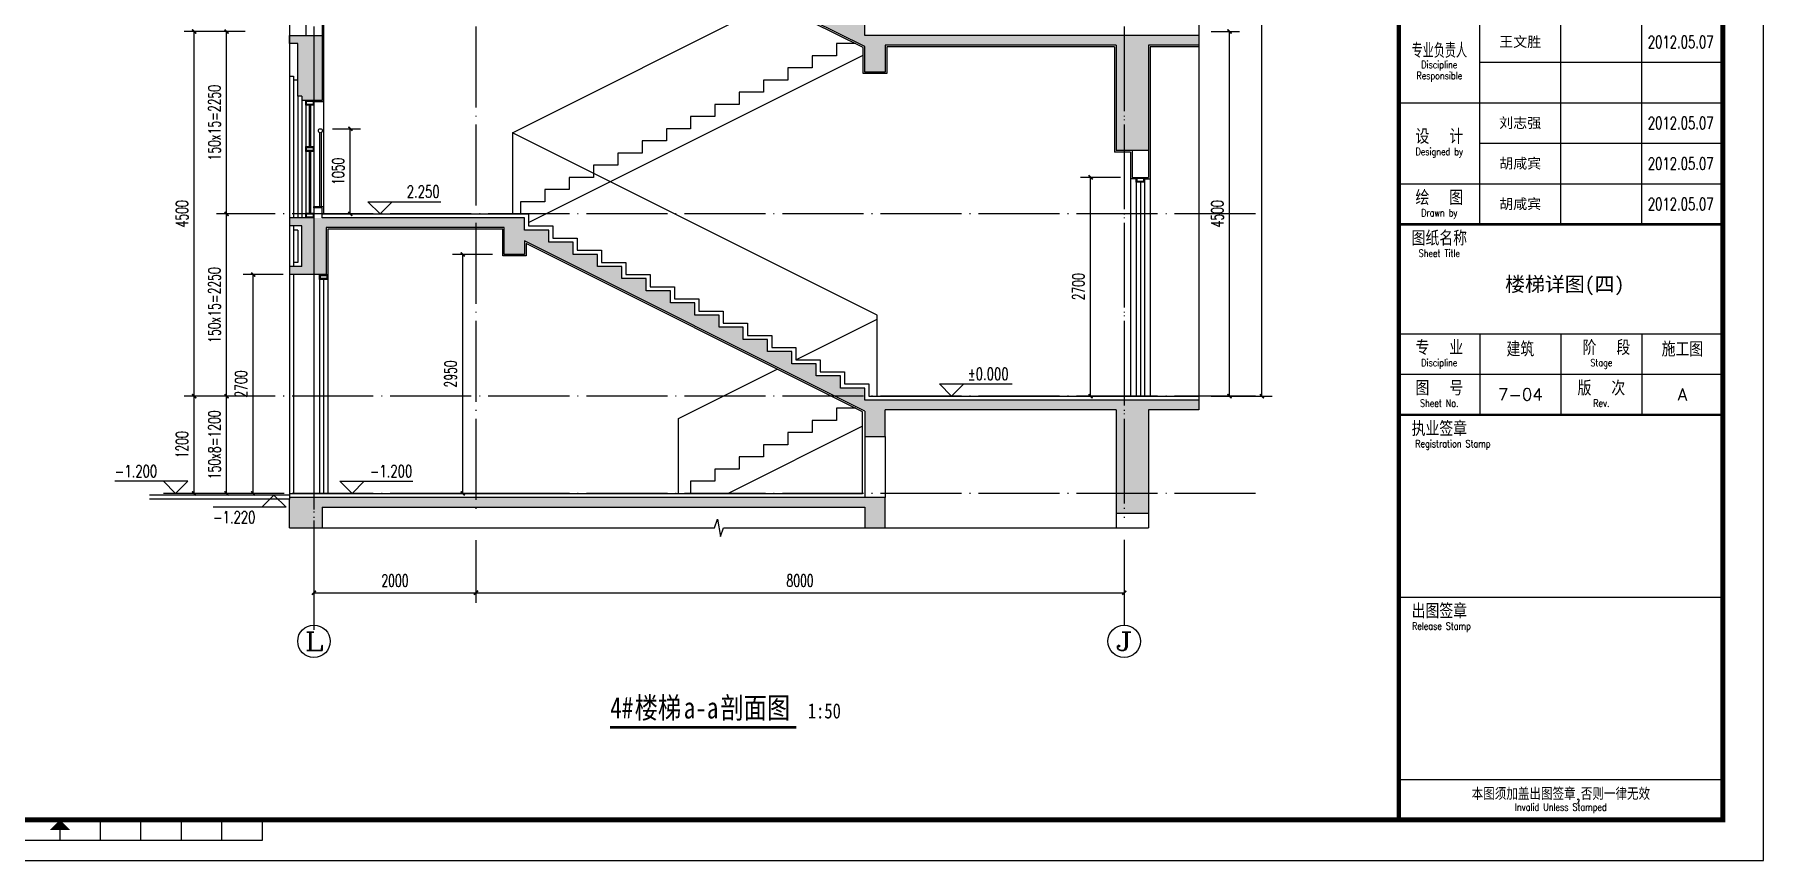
# Model space of a CAD drawing. Extents: x 307762 to 522490, y -326758 to -245675.
# Drawn here: x 501152 to 522490, y -275375 to -265184 of the extents above; entities that cross this region are included whole.
import ezdxf
from ezdxf.enums import TextEntityAlignment as Align

# ---------------------------------------------------------------- set-up
doc = ezdxf.new("R2010")
doc.units = 0
doc.header["$LTSCALE"] = 1000
doc.header["$MEASUREMENT"] = 0
doc.linetypes.add('DOTE', pattern=[2.42, 2, -0.2, 0.02, -0.2])
doc.layers.get('0').update_dxf_attribs({"linetype": 'CONTINUOUS'})
doc.layers.get('Defpoints').update_dxf_attribs({"color": 6, "linetype": 'CONTINUOUS'})
for name, color, linetype in [('A-墙线', 2, 'CONTINUOUS'), ('A-立面看线', 117, 'CONTINUOUS'), ('AXIS', 3, 'CONTINUOUS'), ('AXIS_TEXT', 7, 'CONTINUOUS'), ('DIM_ELEV', 3, 'CONTINUOUS'), ('DIM_SYMB', 3, 'CONTINUOUS'), ('DOTE', 1, 'DOTE'), ('PUB_DIM', 3, 'CONTINUOUS'), ('PUB_HATCH', 250, 'CONTINUOUS'), ('PUB_TEXT', 7, 'CONTINUOUS'), ('STAIR', 4, 'CONTINUOUS'), ('WALL', 2, 'CONTINUOUS'), ('WINDOW', 4, 'CONTINUOUS'), ('图框', 85, 'CONTINUOUS'), ('看线', 87, 'CONTINUOUS'), ('看线1', 7, 'CONTINUOUS'), ('面层', 185, 'CONTINUOUS')]:
    doc.layers.add(name, color=color, linetype=linetype)
doc.styles.add('_TCH_AXIS', font='COMPLEX', dxfattribs={"bigfont": 'GBCBIG'})
doc.styles.add('_TCH_DIM', font='SIMPLEX', dxfattribs={"bigfont": 'GBCBIG'})
doc.styles.add('COMPLEX', font='COMPLEX')
doc.styles.add('DIM_FONT', font='SIMPLEX.shx', dxfattribs={"width": 0.65})
doc.styles.add('HT', font='simhei.ttf', dxfattribs={"width": 0.8})
doc.styles.add('TKZ1_tjhts.shx', font='tjromant.shx', dxfattribs={"bigfont": 'tjhts.shx'})
doc.styles.add('TKZ2_tjkts.shx', font='tjromant.shx', dxfattribs={"bigfont": 'tjkts.shx'})
doc.styles.add('房间名称', font='simhei.ttf', dxfattribs={"width": 0.8})
doc.styles.add('黑体', font='simhei.ttf')
doc.dimstyles.new('DIMN50', dxfattribs={"dimscale": 0.5, "dimtxt": 300, "dimasz": 100, "dimexe": 250, "dimexo": 300, "dimgap": 150, "dimtad": 1, "dimdec": 0, "dimzin": 0, "dimdsep": 46, "dimtxsty": 'DIM_FONT', "dimblk": 'ARCHTICK', "dimcen": 0.09, "dimclrt": 7, "dimazin": 2, "dimtfac": 1, "dimtdec": 0, "dimtix": 1, "dimtmove": 2, "dimatfit": 3, "dimfxl": 0, "dimtolj": 1, "dimtzin": 0, "dimarcsym": 0})

# ---------------------------------------------------------------- blocks, each defined once
blk = doc.blocks.new('TJAD_TK_A1')
for p, q in [((1271.38, 513.45), (1271.38, 643.45)), ((1291.38, 513.45), (1291.38, 633.45)), ((1311.38, 513.45), (1311.38, 633.45)), ((1271.38, 553.45), (1331.38, 553.45)), ((1251.38, 543.45), (1331.38, 543.45)), ((1271.38, 533.45), (1331.38, 533.45)), ((1251.38, 523.45), (1331.38, 523.45)), ((1251.38, 486.45), (1331.38, 486.45)), ((1271.38, 486.45), (1271.38, 466.45)), ((1291.38, 486.45), (1291.38, 466.45)), ((1311.38, 486.45), (1311.38, 466.45)), ((1251.38, 476.45), (1331.38, 476.45)), ((1251.38, 421.45), (1331.38, 421.45)), ((1251.38, 376.45), (1331.38, 376.45))]:
    blk.add_line(p, q)
for points, const_width in [([(1251.38, 940.45), (1251.38, 366.45)], 1), ([(1251.38, 513.45), (1331.38, 513.45)], 0.6), ([(1251.38, 466.45), (1331.38, 466.45)], 0.6)]:
    blk.add_lwpolyline(points, dxfattribs=dict(const_width=const_width))
at = {"layer": '图框'}
for p, q in [((1341.38, 356.45), (1341.38, 950.45)), ((930.88, 361.45), (930.88, 366.45)), ((940.88, 361.45), (940.88, 366.45)), ((950.88, 361.45), (950.88, 366.45)), ((960.88, 361.45), (960.88, 366.45)), ((970.88, 361.45), (970.88, 366.45)), ((870.88, 361.45), (970.88, 361.45)), ((500.38, 356.45), (1341.38, 356.45))]:
    blk.add_line(p, q, dxfattribs=at)
at = {"layer": '图框', "const_width": 1.2}
blk.add_lwpolyline([(1331.38, 940.45), (525.38, 940.45), (525.38, 366.45), (1331.38, 366.45)], close=True, dxfattribs=at)
at = {"layer": '图框', "const_width": 0.3}
blk.add_lwpolyline([(920.88, 363.95), (920.88, 361.45)], dxfattribs=at)
at = {"layer": '图框'}
blk.add_solid([(918.38, 363.95), (923.38, 363.95), (920.88, 366.45)], dxfattribs=at)
at = {"style": 'TKZ2_tjkts.shx', "width": 0.8}
for s, height, p in [('专业负责人', 3.6, (1261.38, 556.33)), ('Responsible', 1.8, (1261.38, 550.15)), ('Discipline', 1.8, (1261.38, 552.87)), ('Designed by', 1.8, (1261.38, 531.4)), ('Drawn by', 1.8, (1261.38, 516.3)), ('Sheet Title', 1.8, (1261.38, 506.3)), ('Discipline', 1.8, (1261.38, 479.3)), ('Stage', 1.8, (1301.38, 479.3)), ('Sheet No.', 1.8, (1261.38, 469.3)), ('Rev.', 1.8, (1301.38, 469.3)), ('Registration Stamp', 1.8, (1264.74, 459.3)), ('Release Stamp', 1.8, (1261.89, 414.3)), ('Invalid Unless Stamped', 1.8, (1291.38, 369.62))]:
    blk.add_text(s, height=height, dxfattribs=at).set_placement(p, align=Align.MIDDLE_CENTER)
at = {"style": 'TKZ2_tjkts.shx'}
for s, height, p in [('设  计', 3.6, (1261.38, 535.1)), ('绘  图', 3.6, (1261.38, 520)), ('图纸名称', 3.6, (1261.38, 510)), ('专  业', 3.6, (1261.38, 483)), (' 阶  段', 3.6, (1301.38, 483)), ('图  号', 3.6, (1261.38, 473)), ('版  次', 3.6, (1301.38, 473)), ('执业签章', 3.6, (1261.38, 463)), ('出图签章', 3.6, (1261.38, 418)), ('本图须加盖出图签章,否则一律无效', 3, (1291.38, 372.88))]:
    blk.add_text(s, height=height, dxfattribs=at).set_placement(p, align=Align.MIDDLE_CENTER)
blk = doc.blocks.new('_ArchTick')
at = {"color": 0, "linetype": 'ByBlock', "const_width": 0.4}
blk.add_lwpolyline([(-0.5, -0.5), (0.5, 0.5)], dxfattribs=at)
blk = doc.blocks.new('*D235')
at = {"layer": 'Defpoints', "color": 0}
for p in [(504678, -266346), (505049, -266346), (504678, -267396)]:
    blk.add_point(p, dxfattribs=at)
at = {"layer": 'PUB_DIM', "color": 0, "lineweight": -2}
for p, q in [((504828, -266346), (505174, -266346)), ((505049, -267396), (505049, -266346)), ((504828, -267396), (505174, -267396))]:
    blk.add_line(p, q, dxfattribs=at)
at = {"layer": 'PUB_DIM', "color": 0, "lineweight": -2, "xscale": 50, "yscale": 50, "zscale": 50}
for p, rotation in [((505049, -266346), 90), ((505049, -267396), 270)]:
    blk.add_blockref('_ArchTick', p, dxfattribs=dict(at, rotation=rotation))
at = {"layer": 'PUB_DIM', "color": 7, "insert": (504899, -266871), "char_height": 150, "attachment_point": 5, "rotation": 90, "style": 'DIM_FONT'}
blk.add_mtext('\\A1;1050', dxfattribs=at)
blk = doc.blocks.new('*D472')
at = {"layer": 'Defpoints', "color": 0}
for p in [(503851, -268146), (504370, -268146), (504370, -270846)]:
    blk.add_point(p, dxfattribs=at)
at = {"layer": 'PUB_DIM', "color": 0, "lineweight": -2}
for p, q in [((504220, -268146), (503726, -268146)), ((503851, -270846), (503851, -268146)), ((504220, -270846), (503726, -270846))]:
    blk.add_line(p, q, dxfattribs=at)
at = {"layer": 'PUB_DIM', "color": 0, "lineweight": -2, "xscale": 50, "yscale": 50, "zscale": 50}
for p, rotation in [((503851, -268146), 90), ((503851, -270846), 270)]:
    blk.add_blockref('_ArchTick', p, dxfattribs=dict(at, rotation=rotation))
at = {"layer": 'PUB_DIM', "color": 7, "insert": (503701, -269496), "char_height": 150, "attachment_point": 5, "rotation": 90, "style": 'DIM_FONT'}
blk.add_mtext('\\A1;2700', dxfattribs=at)
blk = doc.blocks.new('*D482')
at = {"layer": 'Defpoints', "color": 0}
for p in [(506436, -267896), (506955, -267896), (506955, -270846)]:
    blk.add_point(p, dxfattribs=at)
at = {"layer": 'PUB_DIM', "color": 0, "lineweight": -2}
for p, q in [((506805, -267896), (506311, -267896)), ((506436, -270846), (506436, -267896)), ((506805, -270846), (506311, -270846))]:
    blk.add_line(p, q, dxfattribs=at)
at = {"layer": 'PUB_DIM', "color": 0, "lineweight": -2, "xscale": 50, "yscale": 50, "zscale": 50}
for p, rotation in [((506436, -267896), 90), ((506436, -270846), 270)]:
    blk.add_blockref('_ArchTick', p, dxfattribs=dict(at, rotation=rotation))
at = {"layer": 'PUB_DIM', "color": 7, "insert": (506286, -269371), "char_height": 150, "attachment_point": 5, "rotation": 90, "style": 'DIM_FONT'}
blk.add_mtext('\\A1;2950', dxfattribs=at)
blk = doc.blocks.new('*D487')
at = {"layer": 'Defpoints', "color": 0}
for p in [(514186, -266946), (514705, -266946), (514705, -269646)]:
    blk.add_point(p, dxfattribs=at)
at = {"layer": 'PUB_DIM', "color": 0, "lineweight": -2}
for p, q in [((514555, -266946), (514061, -266946)), ((514186, -269646), (514186, -266946)), ((514555, -269646), (514061, -269646))]:
    blk.add_line(p, q, dxfattribs=at)
at = {"layer": 'PUB_DIM', "color": 0, "lineweight": -2, "xscale": 50, "yscale": 50, "zscale": 50}
for p, rotation in [((514186, -266946), 90), ((514186, -269646), 270)]:
    blk.add_blockref('_ArchTick', p, dxfattribs=dict(at, rotation=rotation))
at = {"layer": 'PUB_DIM', "color": 7, "insert": (514036, -268296), "char_height": 150, "attachment_point": 5, "rotation": 90, "style": 'DIM_FONT'}
blk.add_mtext('\\A1;2700', dxfattribs=at)
blk = doc.blocks.new('*D636')
at = {"layer": 'Defpoints', "color": 0}
for p in [(515522, -248646), (516300, -248646), (515522, -269646)]:
    blk.add_point(p, dxfattribs=at)
at = {"layer": 'PUB_DIM', "color": 0, "lineweight": -2}
for p, q in [((515672, -248646), (516425, -248646)), ((516300, -248646), (516300, -257395)), ((516300, -269646), (516300, -257963)), ((515672, -269646), (516425, -269646))]:
    blk.add_line(p, q, dxfattribs=at)
at = {"layer": 'PUB_DIM', "color": 0, "lineweight": -2, "xscale": 50, "yscale": 50, "zscale": 50}
for p, rotation in [((516300, -248646), 90), ((516300, -269646), 270)]:
    blk.add_blockref('_ArchTick', p, dxfattribs=dict(at, rotation=rotation))
at = {"layer": 'PUB_DIM', "color": 7, "insert": (516438, -257679), "char_height": 150, "attachment_point": 5, "rotation": 90, "style": 'DIM_FONT'}
blk.add_mtext('\\A1;21000', dxfattribs=at)
blk = doc.blocks.new('*D637')
at = {"layer": 'Defpoints', "color": 0}
for p in [(515522, -265146), (515900, -265146), (515522, -269646)]:
    blk.add_point(p, dxfattribs=at)
at = {"layer": 'PUB_DIM', "color": 0, "lineweight": -2}
for p, q in [((515672, -265146), (516025, -265146)), ((515900, -269646), (515900, -265146)), ((515672, -269646), (516025, -269646))]:
    blk.add_line(p, q, dxfattribs=at)
at = {"layer": 'PUB_DIM', "color": 0, "lineweight": -2, "xscale": 50, "yscale": 50, "zscale": 50}
for p, rotation in [((515900, -265146), 90), ((515900, -269646), 270)]:
    blk.add_blockref('_ArchTick', p, dxfattribs=dict(at, rotation=rotation))
at = {"layer": 'PUB_DIM', "color": 7, "insert": (515750, -267396), "char_height": 150, "attachment_point": 5, "rotation": 90, "style": 'DIM_FONT'}
blk.add_mtext('\\A1;4500', dxfattribs=at)
blk = doc.blocks.new('*D642')
at = {"layer": 'Defpoints', "color": 0}
for p in [(503122, -269646), (503900, -269646), (503900, -270846)]:
    blk.add_point(p, dxfattribs=at)
at = {"layer": 'PUB_DIM', "color": 0, "lineweight": -2}
for p, q in [((503750, -269646), (502997, -269646)), ((503122, -270846), (503122, -269646)), ((503750, -270846), (502997, -270846))]:
    blk.add_line(p, q, dxfattribs=at)
at = {"layer": 'PUB_DIM', "color": 0, "lineweight": -2, "xscale": 50, "yscale": 50, "zscale": 50}
for p, rotation in [((503122, -269646), 90), ((503122, -270846), 270)]:
    blk.add_blockref('_ArchTick', p, dxfattribs=dict(at, rotation=rotation))
at = {"layer": 'PUB_DIM', "color": 7, "insert": (502972, -270246), "char_height": 150, "attachment_point": 5, "rotation": 90, "style": 'DIM_FONT'}
blk.add_mtext('\\A1;1200', dxfattribs=at)
blk = doc.blocks.new('*D643')
at = {"layer": 'Defpoints', "color": 0}
for p in [(503122, -265146), (503900, -265146), (503900, -269646)]:
    blk.add_point(p, dxfattribs=at)
at = {"layer": 'PUB_DIM', "color": 0, "lineweight": -2}
for p, q in [((503750, -265146), (502997, -265146)), ((503122, -269646), (503122, -265146)), ((503750, -269646), (502997, -269646))]:
    blk.add_line(p, q, dxfattribs=at)
at = {"layer": 'PUB_DIM', "color": 0, "lineweight": -2, "xscale": 50, "yscale": 50, "zscale": 50}
for p, rotation in [((503122, -265146), 90), ((503122, -269646), 270)]:
    blk.add_blockref('_ArchTick', p, dxfattribs=dict(at, rotation=rotation))
at = {"layer": 'PUB_DIM', "color": 7, "insert": (502972, -267396), "char_height": 150, "attachment_point": 5, "rotation": 90, "style": 'DIM_FONT'}
blk.add_mtext('\\A1;4500', dxfattribs=at)
blk = doc.blocks.new('*D648')
at = {"layer": 'Defpoints', "color": 0}
for p in [(503522, -269646), (503900, -269646), (503900, -270846)]:
    blk.add_point(p, dxfattribs=at)
at = {"layer": 'PUB_DIM', "color": 0, "lineweight": -2}
for p, q in [((503750, -269646), (503397, -269646)), ((503522, -270846), (503522, -269646)), ((503750, -270846), (503397, -270846))]:
    blk.add_line(p, q, dxfattribs=at)
at = {"layer": 'PUB_DIM', "color": 0, "lineweight": -2, "xscale": 50, "yscale": 50, "zscale": 50}
for p, rotation in [((503522, -269646), 90), ((503522, -270846), 270)]:
    blk.add_blockref('_ArchTick', p, dxfattribs=dict(at, rotation=rotation))
at = {"layer": 'PUB_DIM', "color": 7, "insert": (503372, -270246), "char_height": 150, "attachment_point": 5, "rotation": 90, "style": 'DIM_FONT'}
blk.add_mtext('\\A1;150x8=1200', dxfattribs=at)
blk = doc.blocks.new('*D649')
at = {"layer": 'Defpoints', "color": 0}
for p in [(503522, -267396), (503900, -267396), (503900, -269646)]:
    blk.add_point(p, dxfattribs=at)
at = {"layer": 'PUB_DIM', "color": 0, "lineweight": -2}
for p, q in [((503750, -267396), (503397, -267396)), ((503522, -269646), (503522, -267396)), ((503750, -269646), (503397, -269646))]:
    blk.add_line(p, q, dxfattribs=at)
at = {"layer": 'PUB_DIM', "color": 0, "lineweight": -2, "xscale": 50, "yscale": 50, "zscale": 50}
for p, rotation in [((503522, -267396), 90), ((503522, -269646), 270)]:
    blk.add_blockref('_ArchTick', p, dxfattribs=dict(at, rotation=rotation))
at = {"layer": 'PUB_DIM', "color": 7, "insert": (503372, -268521), "char_height": 150, "attachment_point": 5, "rotation": 90, "style": 'DIM_FONT'}
blk.add_mtext('\\A1;150x15=2250', dxfattribs=at)
blk = doc.blocks.new('*D650')
at = {"layer": 'Defpoints', "color": 0}
for p in [(503522, -265146), (503900, -265146), (503900, -267396)]:
    blk.add_point(p, dxfattribs=at)
at = {"layer": 'PUB_DIM', "color": 0, "lineweight": -2}
for p, q in [((503750, -265146), (503397, -265146)), ((503522, -267396), (503522, -265146)), ((503750, -267396), (503397, -267396))]:
    blk.add_line(p, q, dxfattribs=at)
at = {"layer": 'PUB_DIM', "color": 0, "lineweight": -2, "xscale": 50, "yscale": 50, "zscale": 50}
for p, rotation in [((503522, -265146), 90), ((503522, -267396), 270)]:
    blk.add_blockref('_ArchTick', p, dxfattribs=dict(at, rotation=rotation))
at = {"layer": 'PUB_DIM', "color": 7, "insert": (503372, -266271), "char_height": 150, "attachment_point": 5, "rotation": 90, "style": 'DIM_FONT'}
blk.add_mtext('\\A1;150x15=2250', dxfattribs=at)
blk = doc.blocks.new('*D658')
at = {"layer": 'AXIS', "color": 0, "lineweight": -2}
for p, q in [((504600, -271421), (504600, -272196)), ((506600, -271421), (506600, -272196)), ((504600, -272071), (506600, -272071))]:
    blk.add_line(p, q, dxfattribs=at)
at = {"layer": 'Defpoints', "color": 0}
for p in [(504600, -271271), (506600, -271271), (506600, -272071)]:
    blk.add_point(p, dxfattribs=at)
at = {"layer": 'AXIS', "color": 0, "lineweight": -2, "xscale": 50, "yscale": 50, "zscale": 50, "rotation": 180}
blk.add_blockref('_ArchTick', (504600, -272071), dxfattribs=at)
at = {"layer": 'AXIS', "color": 0, "lineweight": -2, "xscale": 50, "yscale": 50, "zscale": 50}
blk.add_blockref('_ArchTick', (506600, -272071), dxfattribs=at)
at = {"layer": 'AXIS', "color": 7, "insert": (505600, -271921), "char_height": 150, "attachment_point": 5, "style": 'DIM_FONT'}
blk.add_mtext('\\A1;2000', dxfattribs=at)
blk = doc.blocks.new('*D659')
at = {"layer": 'AXIS', "color": 0, "lineweight": -2}
for p, q in [((506600, -271421), (506600, -272196)), ((514600, -271421), (514600, -272196)), ((506600, -272071), (514600, -272071))]:
    blk.add_line(p, q, dxfattribs=at)
at = {"layer": 'Defpoints', "color": 0}
for p in [(506600, -271271), (514600, -271271), (514600, -272071)]:
    blk.add_point(p, dxfattribs=at)
at = {"layer": 'AXIS', "color": 0, "lineweight": -2, "xscale": 50, "yscale": 50, "zscale": 50, "rotation": 180}
blk.add_blockref('_ArchTick', (506600, -272071), dxfattribs=at)
at = {"layer": 'AXIS', "color": 0, "lineweight": -2, "xscale": 50, "yscale": 50, "zscale": 50}
blk.add_blockref('_ArchTick', (514600, -272071), dxfattribs=at)
at = {"layer": 'AXIS', "color": 7, "insert": (510600, -271921), "char_height": 150, "attachment_point": 5, "style": 'DIM_FONT'}
blk.add_mtext('\\A1;8000', dxfattribs=at)
blk = doc.blocks.new('_AXISO')
blk.add_circle((0, 0), 0.5)
at = {"layer": 'AXIS_TEXT', "style": 'COMPLEX', "width": 1.041667}
blk.add_attdef('A', text='', height=0.56, dxfattribs=at).set_placement((-0.25, -0.28), (0.25, -0.28), align=Align.FIT)

msp = doc.modelspace()

# ---------------------------------------------------------------- hatches: boundary and pattern name
at = {"layer": 'PUB_HATCH'}
h = msp.add_hatch(dxfattribs=at)
h.set_pattern_fill('钢筋混凝土', color=256, scale=50, style=0)
h.set_pattern_definition([(45, (503749.53, -271270.7), (-88.38835, 88.38835), []), (50, (503749.53, -271270.7), (358.63, -31.376), [37.5, -412.5]), (355, (503749.53, -271270.7), (-69.3757, 376.096), [30, -330]), (100.4514, (503779.4, -271273.3), (289.2547, 344.72), [31.87, -350.571]), (46.1842, (503749.53, -271170.7), (533.6205, -82.7595), [56.25, -618.75]), (96.6356, (503794, -271177.6), (467.331, 487.059), [47.805, -525.856]), (351.1842, (503749.53, -271170.7), (467.331, 487.059), [45, -495]), (21, (503799.53, -271195.7), (298.4535, -201.3094), [37.5, -412.5]), (326, (503799.53, -271195.7), (121.6577, 362.575), [30, -330]), (71.4514, (503824.4, -271212.47), (420.1113, 161.2652), [31.87, -350.571]), (37.5, (503749.53, -271270.7), (6.0799, 166.4469), [0, -326, 0, -335, 0, -331.25]), (7.5, (503749.53, -271270.7), (131.5348, 197.2059), [0, -191, 0, -318.5, 0, -126.25]), (327.5, (503638.03, -271270.7), (266.9112, -11.27744), [0, -125, 0, -390, 0, -517.5]), (317.5, (503588.03, -271270.7), (291.593, 50.0525), [0, -162.5, 0, -259, 0, -367.5])])
h.paths.add_polyline_path([(514899.5, -253315.7), (515522.1, -253315.7), (515522.1, -253195.7), (511549.5, -253195.7), (511549.5, -253095.7), (511399.5, -253095.7), (511399.5, -253645.7), (511649.5, -253645.7), (511649.5, -253315.7), (514499.5, -253315.7), (514499.5, -254445.7), (514899.5, -254445.7)])
h.paths.add_polyline_path([(514899.5, -248815.7), (515522.1, -248815.7), (515522.1, -248695.7), (504149.5, -248695.7), (504149.5, -248815.7), (504299.5, -248815.7), (504299.5, -249345.7), (504149.5, -249345.7), (504149.5, -249445.7), (504699.5, -249445.7), (504699.5, -248815.7), (514499.5, -248815.7), (514499.5, -249945.7), (514899.5, -249945.7)])
h.paths.add_polyline_path([(504699.5, -253145.7), (504299.5, -253145.7), (504299.5, -253545.7), (503749.5, -253545.7), (503749.5, -253645.7), (504299.5, -253645.7), (504299.5, -253895.7), (504199.5, -253895.7), (504199.5, -253995.7), (504699.5, -253995.7)])
h.paths.add_polyline_path([(504699.5, -252245.7), (504449.5, -252245.7), (504449.5, -252345.7), (504699.5, -252345.7)])
h.paths.add_polyline_path([(504949.5, -255239.7), (506949.5, -255239.7), (506949.5, -255569.7), (507199.5, -255569.7), (507199.5, -255252.9), (511399.5, -257327.7), (511399.5, -257645.7), (511649.5, -257645.7), (511649.5, -257315.7), (514499.5, -257315.7), (514499.5, -258495.7), (514899.5, -258495.7), (514899.5, -257315.7), (515522.1, -257315.7), (515522.1, -257195.7), (511399.5, -257195.7), (511399.5, -257045.7), (511099.5, -257045.7), (511099.5, -256895.7), (510799.5, -256895.7), (510799.5, -256747.7), (510499.5, -256747.7), (510499.5, -256599.7), (510199.5, -256599.7), (510199.5, -256451.7), (509899.5, -256451.7), (509899.5, -256303.7), (509599.5, -256303.7), (509599.5, -256155.7), (509299.5, -256155.7), (509299.5, -256007.7), (508999.5, -256007.7), (508999.5, -255859.7), (508699.5, -255859.7), (508699.5, -255711.7), (508399.5, -255711.7), (508399.5, -255563.7), (508099.5, -255563.7), (508099.5, -255415.7), (507799.5, -255415.7), (507799.5, -255267.7), (507499.5, -255267.7), (507499.5, -255119.7), (504849.5, -255119.7), (504849.5, -254997.7), (504699.5, -254997.7), (504699.5, -255569.7), (504949.5, -255569.7)])
h.paths.add_polyline_path([(508099.5, -259415.7), (507799.5, -259415.7), (507799.5, -259267.7), (507499.5, -259267.7), (507499.5, -259119.7), (504849.5, -259119.7), (504849.5, -258997.7), (504699.5, -258997.7), (504699.5, -259569.7), (504699.5, -259919.7), (505099.5, -259919.7), (505099.5, -259239.7), (506949.5, -259239.7), (506949.5, -259569.7), (507199.5, -259569.7), (507199.5, -259252.9), (511399.5, -261327.7), (511399.5, -261645.7), (511649.5, -261645.7), (511649.5, -261315.7), (514499.5, -261315.7), (514499.5, -262445.7), (514899.5, -262445.7), (514899.5, -261315.7), (515522.1, -261315.7), (515522.1, -261195.7), (511399.5, -261195.7), (511399.5, -261045.7), (511099.5, -261045.7), (511099.5, -260895.7), (510799.5, -260895.7), (510799.5, -260747.7), (510499.5, -260747.7), (510499.5, -260599.7), (510199.5, -260599.7), (510199.5, -260451.7), (509899.5, -260451.7), (509899.5, -260303.7), (509599.5, -260303.7), (509599.5, -260155.7), (509299.5, -260155.7), (509299.5, -260007.7), (508999.5, -260007.7), (508999.5, -259859.7), (508699.5, -259859.7), (508699.5, -259711.7), (508399.5, -259711.7), (508399.5, -259563.7), (508099.5, -259563.7)])
h.paths.add_polyline_path([(510499.5, -264599.7), (510199.5, -264599.7), (510199.5, -264451.7), (509899.5, -264451.7), (509899.5, -264303.7), (509599.5, -264303.7), (509599.5, -264155.7), (509299.5, -264155.7), (509299.5, -264007.7), (508999.5, -264007.7), (508999.5, -263859.7), (508699.5, -263859.7), (508699.5, -263711.7), (508399.5, -263711.7), (508399.5, -263563.7), (508099.5, -263563.7), (508099.5, -263415.7), (507799.5, -263415.7), (507799.5, -263267.7), (507499.5, -263267.7), (507499.5, -263119.7), (504799.5, -263119.7), (504799.5, -263019.7), (504699.5, -263019.7), (504699.5, -263569.7), (504699.5, -263919.7), (505099.5, -263919.7), (505099.5, -263239.7), (506949.5, -263239.7), (506949.5, -263569.7), (507199.5, -263569.7), (507199.5, -263252.9), (511399.5, -265329.6), (511399.5, -265645.7), (511649.5, -265645.7), (511649.5, -265315.7), (514499.5, -265315.7), (514499.5, -266615.7), (514899.5, -266615.7), (514899.5, -265315.7), (515522.1, -265315.7), (515522.1, -265195.7), (511399.5, -265195.7), (511399.5, -265045.7), (511099.5, -265045.7), (511099.5, -264895.7), (510799.5, -264895.7), (510799.5, -264747.7), (510499.5, -264747.7)])
h.paths.add_polyline_path([(507499.5, -267595.7), (507199.5, -267595.7), (507199.5, -267445.7), (504799.5, -267445.7), (504299.5, -267445.7), (504299.5, -267545.7), (504449.5, -267545.7), (504449.5, -268045.7), (504299.5, -268045.7), (504299.5, -268145.7), (504749.5, -268145.7), (504749.5, -267565.7), (506949.5, -267565.7), (506949.5, -267895.7), (507199.5, -267895.7), (507199.5, -267729.9), (511399.5, -269829.9), (511399.5, -270145.7), (511649.5, -270145.7), (511649.5, -269815.7), (514499.5, -269815.7), (514499.5, -271095.7), (514899.5, -271095.7), (514899.5, -269815.7), (515522.1, -269815.7), (515522.1, -269695.7), (511399.5, -269695.7), (511399.5, -269545.7), (511099.5, -269545.7), (511099.5, -269395.7), (510799.5, -269395.7), (510799.5, -269245.7), (510499.5, -269245.7), (510499.5, -269095.7), (510199.5, -269095.7), (510199.5, -268945.7), (509899.5, -268945.7), (509899.5, -268795.7), (509599.5, -268795.7), (509599.5, -268645.7), (509299.5, -268645.7), (509299.5, -268495.7), (508999.5, -268495.7), (508999.5, -268345.7), (508699.5, -268345.7), (508699.5, -268195.7), (508399.5, -268195.7), (508399.5, -268045.7), (508099.5, -268045.7), (508099.5, -267895.7), (507799.5, -267895.7), (507799.5, -267745.7), (507499.5, -267745.7)])
h.paths.add_polyline_path([(504699.5, -264245.7), (503899.5, -264245.7), (503899.5, -264345.7), (504699.5, -264345.7)])
h.paths.add_polyline_path([(504699.5, -265195.7), (504299.5, -265195.7), (504299.5, -265295.7), (504399.5, -265295.7), (504399.5, -265945.7), (504449.5, -265945.7), (504449.5, -265995.7), (504699.5, -265995.7)])
h.paths.add_polyline_path([(511649.5, -270895.7), (504299.5, -270895.7), (504299.5, -270915.7), (504299.5, -271270.7), (504699.5, -271270.7), (504699.5, -271015.7), (511399.5, -271015.7), (511399.5, -271270.7), (511649.5, -271270.7)])

# ---------------------------------------------------------------- linework, layer by layer
msp.add_line((504399.5, -267595.7), (504399.5, -267995.7))
at = {"layer": 'A-墙线'}
for p, q in [((514499.5, -265315.7), (514499.5, -266615.7)), ((514899.5, -265315.7), (514899.5, -266945.7)), ((514699.5, -266615.7), (514699.5, -266945.7)), ((514499.5, -269815.7), (514499.5, -271270.7)), ((514899.5, -269815.7), (514899.5, -271270.7))]:
    msp.add_line(p, q, dxfattribs=at)
msp.add_lwpolyline([(514699.5, -266945.7), (514899.5, -266945.7)], dxfattribs=at)
at = {"layer": 'A-立面看线'}
for p, q in [((504299.5, -265695.7), (504299.5, -268045.7)), ((504349.5, -265745.7), (504349.5, -267445.7)), ((504399.5, -265945.7), (504399.5, -267445.7)), ((504449.5, -265995.7), (504449.5, -267445.7)), ((514679.5, -266965.7), (514679.5, -269645.7)), ((514919.5, -266965.7), (514919.5, -269645.7)), ((504349.5, -267595.7), (504349.5, -267995.7)), ((504299.5, -268145.7), (504299.5, -270845.7)), ((504349.5, -268145.7), (504349.5, -270845.7))]:
    msp.add_line(p, q, dxfattribs=at)
at = {"layer": 'AXIS'}
for p, q in [((504599.5, -271420.7), (504599.5, -272470.7)), ((514599.5, -271420.7), (514599.5, -272470.7))]:
    msp.add_line(p, q, dxfattribs=at)
at = {"layer": 'DIM_ELEV'}
for p, q in [((505416.3, -267395.7), (505266.3, -267245.7)), ((505266.3, -267245.7), (506166.3, -267245.7)), ((505416.3, -267395.7), (505566.3, -267245.7)), ((512469.2, -269645.7), (512319.2, -269495.7)), ((512319.2, -269495.7), (513219.2, -269495.7)), ((512469.2, -269645.7), (512619.2, -269495.7)), ((503042.9, -270695.7), (502142.9, -270695.7)), ((502892.9, -270845.7), (502742.9, -270695.7)), ((502892.9, -270845.7), (503042.9, -270695.7)), ((505070.8, -270845.7), (504920.8, -270695.7)), ((504920.8, -270695.7), (505820.8, -270695.7)), ((505070.8, -270845.7), (505220.8, -270695.7)), ((503753.9, -270845.7), (502742.9, -270845.7)), ((504105.9, -270865.7), (503955.9, -271015.7)), ((504105.9, -270865.7), (504255.9, -271015.7)), ((504255.9, -271015.7), (503355.9, -271015.7))]:
    msp.add_line(p, q, dxfattribs=at)
at = {"layer": 'DIM_SYMB'}
for points in [[(515522.1, -248645.7), (515522.1, -259174.4), (515627.1, -259212.7), (515417.1, -259249.7), (515522.1, -259286.9), (515522.1, -269815.7)], [(504299.5, -271270.7), (509543.3, -271270.7), (509581.5, -271165.7), (509618.5, -271375.7), (509655.8, -271270.7), (514899.5, -271270.7)]]:
    msp.add_lwpolyline(points, dxfattribs=at)
at = {"layer": 'DIM_SYMB', "const_width": 35}
msp.add_lwpolyline([(508255.8, -273733.6), (510555.1, -273733.6)], dxfattribs=at)
at = {"layer": 'DOTE', "ltscale": 0.5}
for p, q in [((504599.5, -246934.9), (504599.5, -271145.7)), ((506599.5, -246934.9), (506599.5, -271045.7)), ((514599.5, -246934.9), (514599.5, -271145.7)), ((504599.5, -250609.8), (504599.5, -272530.9)), ((514599.5, -250609.8), (514599.5, -271045.7)), ((504599.5, -266715.7), (504599.5, -271045.7)), ((516222.1, -267395.7), (503521.5, -267395.7)), ((516222.1, -269645.7), (503521.5, -269645.7)), ((516222.1, -270845.7), (503521.5, -270845.7))]:
    msp.add_line(p, q, dxfattribs=at)
at = {"layer": 'PUB_HATCH'}
msp.add_line((504719.5, -266015.7), (504719.5, -267303.7), dxfattribs=at)
at = {"layer": 'PUB_HATCH', "color": 1}
msp.add_lwpolyline([(517989.6, -246175.1), (481689.6, -246175.1), (481689.6, -274875.1), (517989.6, -274875.1)], close=True, dxfattribs=at)
at = {"layer": 'STAIR'}
for p, q in [((504670.1, -266393.5), (504670.1, -267303.7)), ((504690.1, -266393.5), (504690.1, -267303.7)), ((507049.5, -266395.7), (507049.5, -267395.7)), ((511549.5, -269645.7), (511549.5, -268645.7))]:
    msp.add_line(p, q, dxfattribs=at)
msp.add_lwpolyline([(511549.5, -268645.7), (507049.5, -266395.7)], dxfattribs=at)
at = {"layer": 'WALL'}
for p, q in [((504499.5, -264345.7), (504499.5, -265195.7)), ((504699.5, -264245.7), (504699.5, -265995.7)), ((504299.5, -265295.7), (504299.5, -265195.7)), ((504299.5, -265195.7), (504699.5, -265195.7)), ((515522.1, -265195.7), (511399.5, -265195.7)), ((504399.5, -265295.7), (504299.5, -265295.7)), ((504399.5, -265945.7), (504399.5, -265295.7)), ((514499.5, -265315.7), (511649.5, -265315.7)), ((511649.5, -265315.7), (511649.5, -265645.7)), ((515522.1, -265315.7), (514899.5, -265315.7)), ((504449.5, -265945.7), (504399.5, -265945.7)), ((504449.5, -265945.7), (504449.5, -265995.7)), ((504699.5, -265995.7), (504449.5, -265995.7)), ((514899.5, -266615.7), (514499.5, -266615.7)), ((504699.9, -267323.7), (504599.5, -267323.7)), ((504599.5, -267323.7), (504599.5, -267445.7)), ((504699.9, -267445.7), (504699.9, -267323.7)), ((504299.5, -267445.7), (504299.5, -267545.7)), ((504599.5, -267445.7), (504299.5, -267445.7)), ((507199.5, -267445.7), (504699.9, -267445.7)), ((506949.5, -267565.7), (504749.5, -267565.7)), ((504749.5, -267565.7), (504749.5, -268145.7)), ((506949.5, -267895.7), (506949.5, -267565.7)), ((507199.5, -267595.7), (507199.5, -267445.7)), ((507499.5, -267595.7), (507199.5, -267595.7)), ((511399.5, -269829.9), (507199.5, -267729.9)), ((507199.5, -267729.9), (507199.5, -267895.7)), ((507499.5, -267745.7), (507499.5, -267595.7)), ((507799.5, -267745.7), (507499.5, -267745.7)), ((507799.5, -267895.7), (507799.5, -267745.7)), ((507199.5, -267895.7), (506949.5, -267895.7)), ((508099.5, -267895.7), (507799.5, -267895.7)), ((508099.5, -268045.7), (508099.5, -267895.7)), ((504449.5, -268045.7), (504299.5, -268045.7)), ((504299.5, -268045.7), (504299.5, -268145.7)), ((504749.5, -268145.7), (504299.5, -268145.7)), ((508399.5, -268045.7), (508099.5, -268045.7)), ((508399.5, -268195.7), (508399.5, -268045.7)), ((508699.5, -268195.7), (508399.5, -268195.7)), ((508699.5, -268345.7), (508699.5, -268195.7)), ((508999.5, -268345.7), (508699.5, -268345.7)), ((508999.5, -268495.7), (508999.5, -268345.7)), ((509299.5, -268495.7), (508999.5, -268495.7)), ((509299.5, -268645.7), (509299.5, -268495.7)), ((509599.5, -268645.7), (509299.5, -268645.7)), ((509599.5, -268795.7), (509599.5, -268645.7)), ((509899.5, -268795.7), (509599.5, -268795.7)), ((509899.5, -268945.7), (509899.5, -268795.7)), ((510199.5, -268945.7), (509899.5, -268945.7)), ((510199.5, -269095.7), (510199.5, -268945.7)), ((510499.5, -269095.7), (510199.5, -269095.7)), ((510499.5, -269245.7), (510499.5, -269095.7)), ((510799.5, -269245.7), (510499.5, -269245.7)), ((510799.5, -269395.7), (510799.5, -269245.7)), ((511099.5, -269395.7), (510799.5, -269395.7)), ((511099.5, -269545.7), (511099.5, -269395.7)), ((511399.5, -269545.7), (511099.5, -269545.7)), ((511399.5, -269695.7), (511399.5, -269545.7)), ((515522.1, -269695.7), (511399.5, -269695.7)), ((514499.5, -269815.7), (511649.5, -269815.7)), ((515522.1, -269815.7), (514899.5, -269815.7)), ((511399.5, -270145.7), (511399.5, -270895.7)), ((511649.5, -270145.7), (511649.5, -270895.7)), ((504299.5, -271270.7), (504299.5, -270915.7)), ((504699.5, -271015.7), (504699.5, -271270.7)), ((514899.5, -271095.7), (514499.5, -271095.7))]:
    msp.add_line(p, q, dxfattribs=at)
for points in [[(511649.5, -265645.7), (511399.5, -265645.7), (511399.5, -265329.6), (507199.5, -263252.9), (507199.5, -263569.7), (506949.5, -263569.7), (506949.5, -263239.7), (505099.5, -263239.7), (505099.5, -263919.7), (504699.5, -263919.7)], [(511399.5, -265195.7), (511399.5, -265045.7)], [(504449.5, -268045.7), (504449.5, -267545.7), (504299.5, -267545.7)], [(511399.5, -269829.9), (511399.5, -270145.7), (511649.5, -270145.7), (511649.5, -269815.7)], [(504299.5, -270895.7), (504299.5, -270915.7), (502570.3, -270915.7)], [(511649.5, -271270.7), (511649.5, -270895.7), (504299.5, -270895.7)], [(504699.5, -271015.7), (511399.5, -271015.7), (511399.5, -271270.7)]]:
    msp.add_lwpolyline(points, dxfattribs=at)
at = {"layer": 'WINDOW', "linetype": 'Continuous'}
for p, q in [((504499.5, -266055.7), (504499.5, -266565.7)), ((504539.5, -266055.7), (504539.5, -266565.7)), ((504549.5, -266055.7), (504549.5, -266565.7)), ((504559.5, -266055.7), (504559.5, -266565.7)), ((504599.5, -266055.7), (504599.5, -266565.7)), ((504499.5, -266625.7), (504499.5, -267385.7)), ((504539.5, -266625.7), (504539.5, -267385.7)), ((504549.5, -266625.7), (504549.5, -267385.7)), ((504559.5, -266625.7), (504559.5, -267385.7)), ((504599.5, -266625.7), (504599.5, -267385.7)), ((514749.5, -267005.7), (514749.5, -269645.7)), ((514799.5, -267005.7), (514799.5, -269645.7)), ((514849.5, -267005.7), (514849.5, -269645.7)), ((504669.5, -268205.7), (504669.5, -270845.7)), ((504719.5, -268205.7), (504719.5, -270845.7)), ((504769.5, -268205.7), (504769.5, -270845.7))]:
    msp.add_line(p, q, dxfattribs=at)
at = {"layer": '看线', "color": 251}
msp.add_line((507249.5, -267502.2), (511379.5, -265437.2), dxfattribs=at)
for points in [[(507049.5, -266395.7), (510262, -264789.4)], [(511285.9, -265295.7), (511049.5, -265295.7), (511049.5, -265445.7), (510749.5, -265445.7), (510749.5, -265595.7), (510449.5, -265595.7), (510449.5, -265745.7), (510149.5, -265745.7), (510149.5, -265895.7), (509849.5, -265895.7), (509849.5, -266045.7), (509549.5, -266045.7), (509549.5, -266195.7), (509249.5, -266195.7), (509249.5, -266345.7), (508949.5, -266345.7), (508949.5, -266495.7), (508649.5, -266495.7), (508649.5, -266645.7), (508349.5, -266645.7), (508349.5, -266795.7), (508049.5, -266795.7), (508049.5, -266945.7), (507749.5, -266945.7), (507749.5, -267095.7), (507449.5, -267095.7), (507449.5, -267245.7), (507149.5, -267245.7), (507149.5, -267395.7)], [(510549.5, -269195.7), (511549.5, -268695.7)], [(509099.5, -270845.7), (509099.5, -269920.7), (510318, -269311.5)], [(511286.5, -269795.7), (511049.5, -269795.7), (511049.5, -269945.7), (510749.5, -269945.7), (510749.5, -270095.7), (510449.5, -270095.7), (510449.5, -270245.7), (510149.5, -270245.7), (510149.5, -270395.7), (509849.5, -270395.7), (509849.5, -270545.7), (509549.5, -270545.7), (509549.5, -270695.7), (509249.5, -270695.7), (509249.5, -270845.7)], [(511369.5, -270017.2), (509712.6, -270845.7)]]:
    msp.add_lwpolyline(points, dxfattribs=at)
at = {"layer": '看线1'}
for p, q in [((504299.5, -264845.7), (504299.5, -265695.7)), ((504299.5, -265695.7), (504349.5, -265695.7)), ((504349.5, -265695.7), (504349.5, -265745.7)), ((504399.5, -265745.7), (504349.5, -265745.7)), ((504349.5, -267545.7), (504349.5, -267595.7)), ((504399.5, -267595.7), (504349.5, -267595.7)), ((504399.5, -267995.7), (504349.5, -267995.7)), ((504349.5, -267995.7), (504349.5, -268045.7))]:
    msp.add_line(p, q, dxfattribs=at)
for points in [[(504499.5, -265995.7), (504599.5, -265995.7), (504599.5, -266055.7), (504499.5, -266055.7)], [(504509.5, -266005.7), (504589.5, -266005.7), (504589.5, -266045.7), (504509.5, -266045.7)], [(504499.5, -266565.7), (504599.5, -266565.7), (504599.5, -266625.7), (504499.5, -266625.7)], [(504509.5, -266575.7), (504589.5, -266575.7), (504589.5, -266615.7), (504509.5, -266615.7)], [(514749.5, -266945.7), (514849.5, -266945.7), (514849.5, -267005.7), (514749.5, -267005.7)], [(514759.5, -266955.7), (514839.5, -266955.7), (514839.5, -266995.7), (514759.5, -266995.7)], [(504499.5, -267385.7), (504599.5, -267385.7), (504599.5, -267445.7), (504499.5, -267445.7)], [(504509.5, -267395.7), (504589.5, -267395.7), (504589.5, -267435.7), (504509.5, -267435.7)], [(504669.5, -268145.7), (504769.5, -268145.7), (504769.5, -268205.7), (504669.5, -268205.7)], [(504679.5, -268155.7), (504759.5, -268155.7), (504759.5, -268195.7), (504679.5, -268195.7)]]:
    msp.add_lwpolyline(points, close=True, dxfattribs=at)
msp.add_circle((504680.1, -266370.6), 25, dxfattribs=at)
at = {"layer": '面层'}
for p, q in [((514479.5, -265335.7), (511669.5, -265335.7)), ((511669.5, -265335.7), (511669.5, -265665.7)), ((514479.5, -265335.7), (514479.5, -266635.7)), ((514679.5, -266635.7), (514479.5, -266635.7)), ((514679.5, -266635.7), (514679.5, -266965.7)), ((514749.5, -266965.7), (514679.5, -266965.7)), ((514849.5, -266965.7), (514919.5, -266965.7)), ((504699.9, -267395.7), (507249.5, -267395.7)), ((507249.5, -267395.7), (507249.5, -267545.7)), ((507249.5, -267545.7), (507549.5, -267545.7)), ((507549.5, -267545.7), (507549.5, -267695.7)), ((507549.5, -267695.7), (507849.5, -267695.7)), ((507849.5, -267695.7), (507849.5, -267845.7)), ((507849.5, -267845.7), (508149.5, -267845.7)), ((508149.5, -267845.7), (508149.5, -267995.7)), ((508149.5, -267995.7), (508449.5, -267995.7)), ((508449.5, -267995.7), (508449.5, -268145.7)), ((508449.5, -268145.7), (508749.5, -268145.7)), ((508749.5, -268145.7), (508749.5, -268295.7)), ((508749.5, -268295.7), (509049.5, -268295.7)), ((509049.5, -268295.7), (509049.5, -268445.7)), ((509049.5, -268445.7), (509349.5, -268445.7)), ((509349.5, -268445.7), (509349.5, -268595.7)), ((509349.5, -268595.7), (509649.5, -268595.7)), ((509649.5, -268595.7), (509649.5, -268745.7)), ((509649.5, -268745.7), (509949.5, -268745.7)), ((509949.5, -268745.7), (509949.5, -268895.7)), ((509949.5, -268895.7), (510249.5, -268895.7)), ((510249.5, -268895.7), (510249.5, -269045.7)), ((510249.5, -269045.7), (510549.5, -269045.7)), ((510549.5, -269045.7), (510549.5, -269195.7)), ((510549.5, -269195.7), (510849.5, -269195.7)), ((510849.5, -269195.7), (510849.5, -269345.7)), ((510849.5, -269345.7), (511149.5, -269345.7)), ((511149.5, -269345.7), (511149.5, -269495.7)), ((511149.5, -269495.7), (511449.5, -269495.7)), ((511449.5, -269495.7), (511449.5, -269645.7)), ((511449.5, -269645.7), (515522.1, -269645.7)), ((504299.5, -270845.7), (504299.5, -270895.7))]:
    msp.add_line(p, q, dxfattribs=at)
for points in [[(511669.5, -265665.7), (511379.5, -265665.7), (511379.5, -265342), (507219.5, -263285.1), (507219.5, -263589.7), (506929.5, -263589.7), (506929.5, -263259.7), (505119.5, -263259.7), (505119.5, -263939.7), (504699.5, -263939.7)], [(504599.5, -264225.7), (504719.5, -264225.7), (504719.5, -265175.7), (504719.5, -265175.7), (504719.5, -266015.7), (504599.5, -266015.7)], [(515522.1, -265335.7), (514919.5, -265335.7), (514919.5, -266965.7)], [(504599.5, -267323.7), (504599.5, -267303.7), (504719.5, -267303.7), (504719.5, -267395.7)], [(504299.5, -270845.7), (511369.5, -270845.7), (511369.5, -269837.2), (507219.5, -267762.2), (507219.5, -267915.7), (506929.5, -267915.7), (506929.5, -267585.7), (504769.5, -267585.7), (504769.5, -268145.4)], [(504299.5, -270865.7), (502570.3, -270865.7)]]:
    msp.add_lwpolyline(points, dxfattribs=at)

# ---------------------------------------------------------------- block references
at = {"layer": 'AXIS'}
ref = msp.add_blockref('_AXISO', (504599.5, -272670.7), dxfattribs=dict(at, xscale=400, yscale=400, zscale=400))
ref.add_attrib('A', 'L', dxfattribs={"layer": 'AXIS_TEXT', "height": 226.3, "style": '_TCH_AXIS', "width": 1.4}).set_placement((504486.4, -272783.8), (504712.7, -272783.8), align=Align.FIT)
ref = msp.add_blockref('_AXISO', (514599.5, -272670.7), dxfattribs=dict(at, xscale=400, yscale=400, zscale=400))
ref.add_attrib('A', 'J', dxfattribs={"layer": 'AXIS_TEXT', "height": 226.3, "style": '_TCH_AXIS', "width": 1.909091}).set_placement((514486.4, -272783.8), (514712.7, -272783.8), align=Align.FIT)
at = {"layer": '图框', "xscale": 50, "yscale": 50, "zscale": 50}
msp.add_blockref('TJAD_TK_A1', (455420.6, -293197.5), dxfattribs=at)

# ---------------------------------------------------------------- texts
at = {"layer": 'PUB_TEXT'}
for s, height, style, width, p in [('2.250', 148.75, '_TCH_DIM', 0.705882, (505746.3, -267195.7)), ('%%P0.000', 148.75, '_TCH_DIM', 0.705882, (512669.2, -269445.7)), ('-1.200', 148.75, '_TCH_DIM', 0.705882, (502142.9, -270645.7)), ('-1.200', 148.75, '_TCH_DIM', 0.705882, (505290.8, -270645.7)), ('-1.220', 148.75, '_TCH_DIM', 0.705882, (503355.9, -271214.4)), ('楼梯', 262.87, '房间名称', 0.8, (508558.2, -273623.7)), ('剖面图', 262.87, '房间名称', 0.8, (509616.8, -273623.7)), ('4#', 262.87, '房间名称', 0.8, (508255.8, -273623.7)), ('a-a', 262.87, '房间名称', 0.8, (509163.1, -273623.7)), ('1:50', 187.76, '房间名称', 0.8, (510695.1, -273623.7))]:
    msp.add_text(s, height=height, dxfattribs=dict(at, style=style, width=width)).set_placement(p)
at = {"layer": '图框', "style": 'HT'}
for s, p in [('王文胜', (519227.8, -265336.3)), ('刘志强', (519227.8, -266336.3)), ('胡咸宾', (519227.8, -266836.3)), ('胡咸宾', (519227.8, -267336.3))]:
    msp.add_text(s, height=126.96, dxfattribs=at).set_placement(p)
at = {"layer": '图框', "style": 'TKZ1_tjhts.shx', "width": 0.7}
for p in [(521468.2, -265275.1), (521468.2, -266275.1), (521468.2, -266775.1), (521468.2, -267275.1)]:
    msp.add_text('2012.05.07', height=150, dxfattribs=at).set_placement(p, align=Align.MIDDLE_CENTER)
at = {"layer": '图框'}
for s, height, style, p in [('楼梯详图(四)', 180, '黑体', (520037.5, -268264)), ('建筑', 180, 'TKZ1_tjhts.shx', (519489.6, -269067.2)), ('施工图', 180, 'TKZ1_tjhts.shx', (521489.6, -269067.2)), ('7-04', 150, 'TKZ1_tjhts.shx', (519489.6, -269625.1)), ('A', 150, 'TKZ1_tjhts.shx', (521489.6, -269625.1))]:
    msp.add_text(s, height=height, dxfattribs=dict(at, style=style)).set_placement(p, align=Align.MIDDLE_CENTER)

# ---------------------------------------------------------------- dimensions: what is measured, and where the dimension line sits
at = {"layer": 'AXIS'}
for p1, p2, picture, middle in [((504599.5, -271270.7), (506599.5, -271270.7), '*D658', (505599.5, -271920.7)), ((506599.5, -271270.7), (514599.5, -271270.7), '*D659', (510599.5, -271920.7))]:
    dim = msp.add_aligned_dim(p1=p1, p2=p2, distance=-800, dimstyle='DIMN50', dxfattribs=at)
    dim.commit()
    dim.dimension.update_dxf_attribs({"geometry": picture, "text_midpoint": middle})
at = {"layer": 'PUB_DIM'}
dim = msp.add_linear_dim(base=(516300.2, -248645.7), p1=(515522.1, -269645.7), p2=(515522.1, -248645.7), angle=90, dimstyle='DIMN50', dxfattribs=at)
dim.commit()
dim.dimension.update_dxf_attribs({"geometry": '*D636', "text_midpoint": (516437.7, -257679.3), "dimtype": 129})
for p1, p2, distance, picture, middle in [((503899.5, -269645.7), (503899.5, -265145.7), 778, '*D643', (502971.5, -267395.7)), ((515522.1, -269645.7), (515522.1, -265145.7), -378, '*D637', (515750.2, -267395.7)), ((504677.9, -267395.7), (504677.9, -266345.7), -370.7, '*D235', (504898.6, -266870.7)), ((514704.9, -269645.7), (514704.9, -266945.7), 518.8, '*D487', (514036.1, -268295.7)), ((506954.9, -270845.7), (506954.9, -267895.7), 518.8, '*D482', (506286.1, -269370.7)), ((504369.5, -270845.7), (504369.5, -268145.7), 518.8, '*D472', (503700.7, -269495.7)), ((503899.5, -270845.7), (503899.5, -269645.7), 778, '*D642', (502971.5, -270245.7))]:
    dim = msp.add_aligned_dim(p1=p1, p2=p2, distance=distance, dimstyle='DIMN50', dxfattribs=at)
    dim.commit()
    dim.dimension.update_dxf_attribs({"geometry": picture, "text_midpoint": middle})
for p1, p2, text, picture, middle in [((503899.5, -267395.7), (503899.5, -265145.7), '150x15=2250', '*D650', (503371.5, -266270.7)), ((503899.5, -269645.7), (503899.5, -267395.7), '150x15=2250', '*D649', (503371.5, -268520.7)), ((503899.5, -270845.7), (503899.5, -269645.7), '150x8=1200', '*D648', (503371.5, -270245.7))]:
    dim = msp.add_aligned_dim(p1=p1, p2=p2, distance=378, text=text, dimstyle='DIMN50', dxfattribs=at)
    dim.commit()
    dim.dimension.update_dxf_attribs({"geometry": picture, "text_midpoint": middle})

doc.saveas('drawing.dxf')
